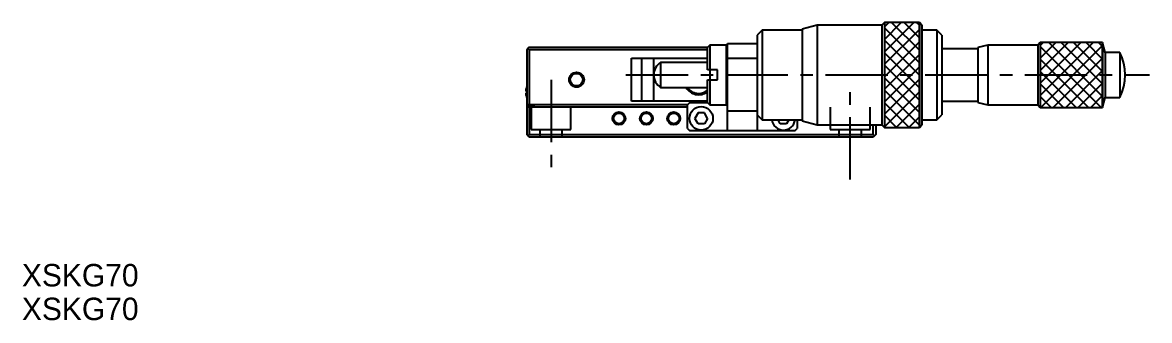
# Model space of a CAD drawing. Extents: x -19 to 395, y -13 to 234.
# Drawn here: x -18.8 to 207.2, y -12.8 to 46.8 of the extents above; entities that cross this region are included whole.
import ezdxf

# ---------------------------------------------------------------- set-up
doc = ezdxf.new("R2010")
doc.units = 0
doc.header["$LTSCALE"] = 10
doc.linetypes.add('CENTER', pattern=[2, 1.25, -0.25, 0.25, -0.25])
doc.linetypes.add('DASHED', pattern=[3.5, 2, -1.5])
doc.layers.get('0').update_dxf_attribs({"linetype": 'CONTINUOUS'})
doc.layers.add('CENTER', color=1, linetype='CENTER')
doc.styles.get("Standard").update_dxf_attribs({"font": 'FGP教科書体NT-M'})

msp = doc.modelspace()

# ---------------------------------------------------------------- linework, layer by layer
at = {"color": 7, "linetype": 'CONTINUOUS'}
for p, q in [((129.594533, 45.343308), (128.594533, 44.343308)), ((129.594533, 45.343308), (129.594533, 27.343308)), ((137.594533, 45.343308), (129.594533, 45.343308)), ((140.594533, 46.343308), (137.594533, 45.543308)), ((137.594533, 45.543308), (137.594533, 27.143308)), ((140.594533, 46.343308), (140.594533, 26.343308)), ((153.594533, 46.343308), (140.594533, 46.343308)), ((154.094533, 46.843308), (153.594533, 46.343308)), ((153.594533, 46.343308), (153.594533, 26.343308)), ((154.094533, 46.843308), (154.094533, 25.843308)), ((161.094533, 46.843308), (154.094533, 46.843308)), ((161.094533, 46.843308), (154.094533, 46.843308)), ((154.094533, 46.843308), (154.094533, 25.843308)), ((161.094533, 46.843308), (161.094533, 25.843308)), ((161.594533, 46.343308), (161.094533, 46.843308)), ((161.094533, 25.843308), (161.094533, 46.843308)), ((161.594533, 46.343308), (161.594533, 26.343308)), ((164.594533, 45.343308), (161.594533, 45.343308)), ((164.594533, 45.343308), (164.594533, 27.343308)), ((165.594533, 44.343308), (164.594533, 45.343308)), ((128.594533, 44.343308), (128.594533, 25.143308)), ((165.594533, 44.343308), (165.594533, 28.343308)), ((82.844533, 41.893308), (82.344533, 41.393308)), ((82.344533, 41.393308), (82.344533, 24.393308)), ((82.594533, 41.643308), (82.844533, 41.393308)), ((82.844533, 41.893308), (118.644533, 41.893308)), ((82.844533, 41.393308), (82.844533, 30.393308)), ((118.594533, 41.393308), (82.844533, 41.393308)), ((119.094533, 42.343308), (118.594533, 41.843308)), ((118.594533, 37.343308), (118.594533, 41.843308)), ((122.394533, 42.343308), (119.094533, 42.343308)), ((119.094533, 42.343308), (119.094533, 30.343308)), ((122.594533, 42.143308), (122.394533, 42.343308)), ((122.394533, 30.343308), (122.394533, 42.343308)), ((122.594533, 42.643308), (128.594533, 42.643308)), ((122.594533, 25.143308), (122.594533, 42.643308)), ((172.844533, 41.593308), (165.594533, 41.593308)), ((174.844533, 42.343308), (172.844533, 41.843308)), ((172.844533, 41.843308), (172.844533, 30.843308)), ((174.844533, 42.343308), (174.844533, 30.343308)), ((184.844533, 42.343308), (174.844533, 42.343308)), ((185.344533, 42.843308), (184.844533, 42.343308)), ((184.844533, 42.343308), (184.844533, 30.343308)), ((185.344533, 42.843308), (185.344533, 29.843308)), ((197.844533, 42.843308), (185.344533, 42.843308)), ((197.844533, 42.843308), (185.344533, 42.843308)), ((185.344533, 42.843308), (185.344533, 29.843308)), ((197.844533, 42.843308), (197.844533, 29.843308)), ((198.344533, 40.843308), (197.844533, 42.843308)), ((197.844533, 29.843308), (197.844533, 42.843308)), ((198.344533, 40.843308), (198.344533, 31.843308)), ((201.331366, 40.843308), (198.344533, 40.843308)), ((201.331366, 40.843308), (201.331366, 31.843308)), ((103.344533, 31.093308), (103.344533, 39.693308)), ((103.344533, 39.693308), (118.594533, 39.693308)), ((105.344533, 39.693308), (105.344533, 31.093308)), ((107.844533, 31.093308), (107.844533, 39.693308)), ((109.186221, 38.843308), (109.186221, 33.843308)), ((118.594533, 38.843308), (109.186221, 38.843308)), ((128.594533, 39.643308), (122.594533, 39.643308)), ((120.594533, 37.343308), (118.594533, 37.343308)), ((120.594533, 35.343308), (120.594533, 37.343308)), ((118.594533, 30.843308), (118.594533, 35.343308)), ((118.594533, 35.343308), (120.594533, 35.343308)), ((82.154674, 33.073308), (82.275011, 33.073308)), ((82.275011, 32.713308), (82.154674, 32.713308)), ((82.270389, 33.781924), (82.275011, 33.77967)), ((82.275011, 32.006947), (82.270389, 32.004692)), ((82.275011, 33.073308), (82.275011, 32.713308)), ((109.186221, 33.843308), (118.594533, 33.843308)), ((197.844533, 29.843308), (198.344533, 31.843308)), ((198.344533, 31.843308), (201.331366, 31.843308)), ((82.344533, 30.393308), (114.644533, 30.393308)), ((82.344533, 30.143308), (83.744533, 30.143308)), ((114.594533, 29.893308), (82.344533, 29.893308)), ((82.844533, 29.893308), (82.844533, 24.393308)), ((83.744533, 30.393308), (83.744533, 30.143308)), ((118.594533, 31.093308), (103.344533, 31.093308)), ((115.094533, 30.843308), (114.594533, 30.343308)), ((114.594533, 25.643308), (114.594533, 30.343308)), ((115.094533, 30.843308), (118.594533, 30.843308)), ((118.594533, 30.843308), (119.094533, 30.343308)), ((119.094533, 30.343308), (122.394533, 30.343308)), ((122.394533, 30.343308), (122.594533, 30.543308)), ((165.594533, 31.093308), (172.844533, 31.093308)), ((172.844533, 30.843308), (174.844533, 30.343308)), ((174.844533, 30.343308), (184.844533, 30.343308)), ((184.844533, 30.343308), (185.344533, 29.843308)), ((185.344533, 29.843308), (197.844533, 29.843308)), ((185.344533, 29.843308), (197.844533, 29.843308)), ((116.709448, 28.743308), (116.074362, 27.643308)), ((116.709448, 26.543308), (116.074362, 27.643308)), ((117.979618, 28.743308), (116.709448, 28.743308)), ((118.614704, 27.643308), (117.979618, 28.743308)), ((118.614704, 27.643308), (117.979618, 26.543308)), ((122.594533, 29.143308), (128.594533, 29.143308)), ((128.594533, 28.343308), (129.594533, 27.343308)), ((129.594533, 27.343308), (137.594533, 27.343308)), ((133.209448, 26.543308), (132.747567, 27.343308)), ((134.941498, 27.343308), (134.479618, 26.543308)), ((136.594533, 27.343308), (136.594533, 25.643308)), ((137.594533, 27.143308), (140.594533, 26.343308)), ((161.594533, 27.343308), (164.594533, 27.343308)), ((164.594533, 27.343308), (165.594533, 28.343308)), ((114.594533, 25.643308), (115.094533, 25.143308)), ((136.094533, 25.143308), (115.094533, 25.143308)), ((117.979618, 26.543308), (116.709448, 26.543308)), ((134.479618, 26.543308), (133.209448, 26.543308)), ((136.094533, 25.143308), (136.594533, 25.643308)), ((140.594533, 26.343308), (153.594533, 26.343308)), ((151.844533, 24.393308), (151.844533, 26.343308)), ((152.344533, 26.343308), (152.344533, 24.393308)), ((153.594533, 26.343308), (154.094533, 25.843308)), ((154.094533, 25.843308), (161.094533, 25.843308)), ((154.094533, 25.843308), (161.094533, 25.843308)), ((161.094533, 25.843308), (161.594533, 26.343308)), ((82.844533, 23.893308), (82.344533, 24.393308)), ((82.844533, 24.393308), (82.594533, 24.143308)), ((82.844533, 24.393308), (151.844533, 24.393308)), ((151.844533, 23.893308), (82.844533, 23.893308)), ((152.094533, 24.143308), (151.844533, 24.393308)), ((152.344533, 24.393308), (151.844533, 23.893308))]:
    msp.add_line(p, q, dxfattribs=at)
at = {"color": 3, "linetype": 'CONTINUOUS'}
for p, q in [((154.094533, 45.975828), (154.962013, 46.843308)), ((154.094533, 43.475828), (157.462013, 46.843308)), ((154.094533, 40.975828), (159.962013, 46.843308)), ((154.094533, 45.787555), (161.094533, 38.787555)), ((154.094533, 38.475828), (161.094533, 45.475828)), ((155.53878, 46.843308), (161.094533, 41.287555)), ((158.03878, 46.843308), (161.094533, 43.787555)), ((160.53878, 46.843308), (161.094533, 46.287555)), ((154.094533, 43.287555), (161.094533, 36.287555)), ((154.094533, 35.975828), (161.094533, 42.975828)), ((154.094533, 40.787555), (161.094533, 33.787555)), ((185.344533, 42.225828), (185.962013, 42.843308)), ((185.344533, 39.725828), (188.462013, 42.843308)), ((185.344533, 37.225828), (190.962013, 42.843308)), ((185.344533, 34.725828), (193.462013, 42.843308)), ((185.344533, 32.225828), (195.962013, 42.843308)), ((185.344533, 42.037555), (197.53878, 29.843308)), ((185.462013, 29.843308), (197.844533, 42.225828)), ((187.03878, 42.843308), (197.844533, 32.037555)), ((189.53878, 42.843308), (197.844533, 34.537555)), ((192.03878, 42.843308), (197.844533, 37.037555)), ((194.53878, 42.843308), (197.844533, 39.537555)), ((197.03878, 42.843308), (197.844533, 42.037555)), ((154.094533, 33.475828), (161.094533, 40.475828)), ((185.344533, 39.537555), (195.03878, 29.843308)), ((187.962013, 29.843308), (197.844533, 39.725828)), ((154.094533, 38.287555), (161.094533, 31.287555)), ((154.094533, 30.975828), (161.094533, 37.975828)), ((185.344533, 37.037555), (192.53878, 29.843308)), ((190.462013, 29.843308), (197.844533, 37.225828)), ((154.094533, 35.787555), (161.094533, 28.787555)), ((154.094533, 28.475828), (161.094533, 35.475828)), ((185.344533, 34.537555), (190.03878, 29.843308)), ((192.962013, 29.843308), (197.844533, 34.725828)), ((154.094533, 33.287555), (161.094533, 26.287555)), ((154.094533, 25.975828), (161.094533, 32.975828)), ((185.344533, 32.037555), (187.53878, 29.843308)), ((195.462013, 29.843308), (197.844533, 32.225828)), ((154.094533, 30.787555), (159.03878, 25.843308)), ((156.462013, 25.843308), (161.094533, 30.475828)), ((154.094533, 28.287555), (156.53878, 25.843308)), ((158.962013, 25.843308), (161.094533, 27.975828))]:
    msp.add_line(p, q, dxfattribs=at)
at = {"color": 3, "linetype": 'DASHED'}
for p, q in [((83.219533, 29.893308), (83.219533, 25.393308)), ((91.219533, 25.393308), (91.219533, 29.893308)), ((143.219533, 29.893308), (143.219533, 25.393308)), ((151.219533, 25.393308), (151.219533, 29.893308)), ((83.219533, 25.393308), (91.219533, 25.393308)), ((84.969533, 25.393308), (84.969533, 23.893308)), ((89.469533, 23.893308), (89.469533, 25.393308)), ((143.219533, 25.393308), (151.219533, 25.393308)), ((144.969533, 25.393308), (144.969533, 23.893308)), ((149.469533, 23.893308), (149.469533, 25.393308))]:
    msp.add_line(p, q, dxfattribs=at)
at = {"color": 3, "linetype": 'CONTINUOUS'}
for centre, radius in [((92.344533, 35.393308), 1.5), ((100.844533, 27.643308), 1.3), ((106.344533, 27.643308), 1.3), ((111.844533, 27.643308), 1.3)]:
    msp.add_circle(centre, radius, dxfattribs=at)
at = {"color": 7, "linetype": 'CONTINUOUS'}
for centre, radius in [((92.344533, 35.393308), 1.25), ((117.344533, 27.643308), 2.35), ((100.844533, 27.643308), 1.075), ((106.344533, 27.643308), 1.075), ((111.844533, 27.643308), 1.075)]:
    msp.add_circle(centre, radius, dxfattribs=at)
for centre, radius, start, end in [((191.844533, 36.343308), 10.5, 334.623066, 25.376934), ((110.844533, 36.343308), 3, 123.55731, 236.44269), ((85.344533, 32.893308), 3.2, 159.635865, 163.877467), ((85.344533, 32.893308), 3.194933, 163.893288, 176.770291), ((85.344533, 32.893308), 3.194933, 183.229709, 196.106712), ((85.344533, 32.893308), 3.2, 196.122533, 200.364135), ((116.844533, 35.393308), 3, 211.108923, 305.2469), ((116.844533, 35.393308), 2.75, 214.307651, 309.521196), ((133.844533, 27.643308), 2.35, 187.334369, 352.665631)]:
    msp.add_arc(centre, radius, start, end, dxfattribs=at)
at = {"layer": 'CENTER', "color": 1, "linetype": 'CENTER'}
for p, q in [((102.249603, 36.343308), (207.249603, 36.343308)), ((87.219533, 35.368308), (87.219533, 15.368308)), ((147.219533, 15.368308), (147.219533, 35.368308))]:
    msp.add_line(p, q, dxfattribs=at)

# ---------------------------------------------------------------- texts
at = {"color": 7}
for p in [(-18.910142, -6.03331), (-18.910142, -12.784525)]:
    msp.add_text('XSKG70', height=4.5, dxfattribs=at).set_placement(p)

doc.saveas('drawing.dxf')
